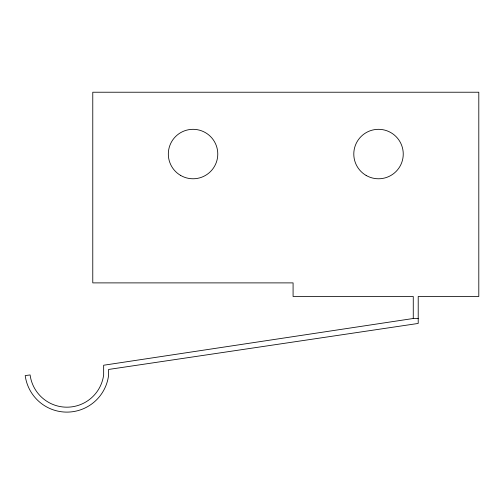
<?xml version="1.0" encoding="UTF-8"?>
<svg xmlns="http://www.w3.org/2000/svg" width="504" height="504" viewBox="0 0 504 504"><rect width="100%" height="100%" fill="white"/><g stroke="black" fill="none" stroke-linecap="round" stroke-linejoin="round"><path stroke-width="0.76" d="M413.267 318.497L103.654 365.236L103.654 374.919A37.094 37.094 0 0 1 30.101 374.945L25.2 375.587A42.04 42.04 0 0 0 108.568 375.48L108.555 369.457L418.213 323.442L418.213 296.491L478.8 296.491L478.8 92.226L92.774 92.226L92.774 282.889L293.082 282.889L293.082 296.491L413.267 296.491L413.267 318.497L418.213 318.497M366.156 175.461A24.727 24.727 0 0 0 403.25 154.048A24.727 24.727 0 0 0 366.156 132.634A24.727 24.727 0 0 0 366.156 175.461M180.684 175.461A24.727 24.727 0 0 0 217.778 154.048A24.727 24.727 0 0 0 180.684 132.634A24.727 24.727 0 0 0 180.684 175.461"/></g></svg>
